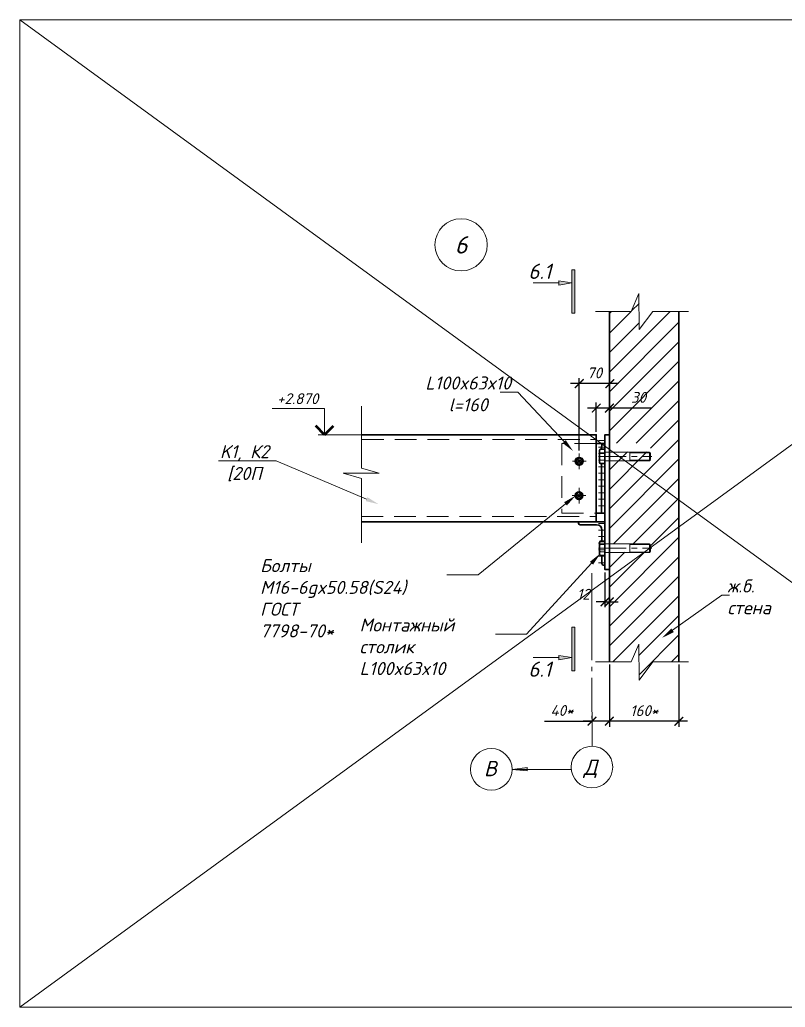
# Model space of a CAD drawing. Header units: millimetres. Extents: x -79646 to 95064, y -231229 to -58107.
# Drawn here: x -73536 to -71777, y -130918 to -128649 of the extents above; entities that cross this region are included whole.
import ezdxf
from ezdxf import colors
from ezdxf.entities.mleader import LeaderData, LeaderLine
from ezdxf.enums import TextEntityAlignment as Align
from ezdxf.math import Vec2, Vec3

# ---------------------------------------------------------------- set-up
doc = ezdxf.new("R2010")
doc.units = ezdxf.units.MM
doc.header["$PDMODE"] = 3
for name, pattern in [('CENTER', [50.8, 31.75, -6.35, 6.35, -6.35]), ('GOST2.303 5', [24, 20, -1.5, 1, -1.5]), ('HIDDEN', [0.375, 0.25, -0.125]), ('HIDDEN2', [0.1875, 0.125, -0.0625])]:
    doc.linetypes.add(name, pattern=pattern)
doc.layers.get('0').update_dxf_attribs({"lineweight": 5})
doc.layers.get('Defpoints').update_dxf_attribs({"lineweight": 0})
for name, color, linetype, lineweight in [('#Dimensions', 7, 'Continuous', 9), ('#Бетон разрез', 22, 'Continuous', 30), ('#Выноски', 7, 'Continuous', 15), ('#Оси', 7, 'Continuous', 9), ('#разм', 7, 'Continuous', 9), ('A-okno', 7, 'Continuous', 0), ('k_ Выноски', 40, 'Continuous', 13), ('k_ Металл', 1, 'Continuous', 30), ('k_ Металл_вид', 1, 'Continuous', 18), ('k_ Штриховка', 8, 'Continuous', 5), ('Металл для узлов', 7, 'Continuous', 30), ('сварка', 7, 'Continuous', 5), ('Тонкие линии', 7, 'Continuous', 13)]:
    doc.layers.add(name, color=color, linetype=linetype, lineweight=lineweight)
doc.styles.add('ESKDW', font='eskdw.shx', dxfattribs={"oblique": 15})
doc.styles.get("Standard").update_dxf_attribs({"font": 'arial.ttf'})
doc.styles.add('STEP PR', font='isocpeui.ttf')
doc.dimstyles.new('SPDS', dxfattribs={"dimscale": 50, "dimtxt": 2.5, "dimasz": 2, "dimexe": 1.25, "dimexo": 0.625, "dimtad": 1, "dimdec": 0, "dimrnd": 0.001, "dimtxsty": 'ESKDW', "dimblk": 'ARCHTICK', "dimcen": 2.5, "dimdle": 2, "dimclrd": 256, "dimclre": 256, "dimclrt": 7, "dimadec": 0, "dimazin": 2, "dimtfac": 0.75, "dimtdec": 0, "dimtmove": 1, "dimatfit": 3, "dimfxl": 1, "dimtolj": 1, "dimarcsym": 1})

# ---------------------------------------------------------------- blocks, each defined once
blk = doc.blocks.new('_ArchTick')
at = {"color": 0, "linetype": 'ByBlock', "const_width": 0.15}
blk.add_lwpolyline([(-0.5, -0.5), (0.5, 0.5)], dxfattribs=at)
blk = doc.blocks.new('*D572')
at = {"layer": '#Dimensions', "lineweight": -2, "transparency": 16777216}
for p, q in [((-72021.7, -130130.6), (-72021.7, -130273.4)), ((-72181.4, -130146.8), (-72181.4, -130273.4)), ((-72001.7, -130260.9), (-72201.4, -130260.9))]:
    blk.add_line(p, q, dxfattribs=at)
at = {"layer": 'Defpoints', "color": 0, "lineweight": 0, "transparency": 16777216}
for p in [(-72021.7, -130124.3), (-72181.4, -130140.6), (-72181.4, -130260.9)]:
    blk.add_point(p, dxfattribs=at)
at = {"layer": '#Dimensions', "lineweight": -2, "transparency": 16777216, "xscale": 20, "yscale": 20, "zscale": 20, "rotation": 180}
blk.add_blockref('_ArchTick', (-72181.4, -130260.9), dxfattribs=at)
at = {"layer": '#Dimensions', "lineweight": -2, "transparency": 16777216, "xscale": 20, "yscale": 20, "zscale": 20}
blk.add_blockref('_ArchTick', (-72021.7, -130260.9), dxfattribs=at)
at = {"layer": '#Dimensions', "transparency": 16777216, "insert": (-72101.5, -130236.4), "char_height": 25, "attachment_point": 5, "style": 'STEP PR'}
blk.add_mtext('\\A1;160*', dxfattribs=at)
blk = doc.blocks.new('*U247')
for points in [[(0, -0.5), (0, 0.5)], [(1, -0.5), (1, 0.5)], [(2, -0.5), (2, 0.5)], [(3, -0.5), (3, 0.5)], [(4, -0.5), (4, 0.5)], [(5, -0.5), (5, 0.5)], [(6, -0.5), (6, 0.5)], [(7, -0.5), (7, 0.5)], [(8, -0.5), (8, 0.5)], [(9, -0.5), (9, 0.5)], [(10, -0.5), (10, 0.5)]]:
    blk.add_lwpolyline(points)
blk = doc.blocks.new('*D573')
at = {"layer": '#Dimensions', "lineweight": -2, "transparency": 16777216}
for p, q in [((-72250.7, -129639.1), (-72250.7, -129472.6)), ((-72180.4, -129478.9), (-72180.4, -129472.6)), ((-72160.4, -129485.1), (-72270.7, -129485.1))]:
    blk.add_line(p, q, dxfattribs=at)
at = {"layer": 'Defpoints', "color": 0, "lineweight": 0, "transparency": 16777216}
for p in [(-72250.7, -129485.1), (-72180.4, -129485.1), (-72250.7, -129645.4)]:
    blk.add_point(p, dxfattribs=at)
at = {"layer": '#Dimensions', "lineweight": -2, "transparency": 16777216, "xscale": 20, "yscale": 20, "zscale": 20, "rotation": 180}
blk.add_blockref('_ArchTick', (-72250.7, -129485.1), dxfattribs=at)
at = {"layer": '#Dimensions', "lineweight": -2, "transparency": 16777216, "xscale": 20, "yscale": 20, "zscale": 20}
blk.add_blockref('_ArchTick', (-72180.4, -129485.1), dxfattribs=at)
at = {"layer": '#Dimensions', "transparency": 16777216, "insert": (-72215.6, -129460.5), "char_height": 25, "attachment_point": 5, "style": 'STEP PR'}
blk.add_mtext('\\A1;70', dxfattribs=at)
blk = doc.blocks.new('*D574')
at = {"layer": '#Dimensions', "lineweight": -2, "transparency": 16777216}
for p, q in [((-72161.4, -129541.3), (-72231.6, -129541.3)), ((-72211.6, -129596.2), (-72211.6, -129528.8)), ((-72181.4, -129596.2), (-72181.4, -129528.8)), ((-72085, -129541.3), (-72181.4, -129541.3))]:
    blk.add_line(p, q, dxfattribs=at)
at = {"layer": 'Defpoints', "color": 0, "lineweight": 0, "transparency": 16777216}
for p in [(-72211.6, -129541.3), (-72211.6, -129602.4), (-72181.4, -129602.4)]:
    blk.add_point(p, dxfattribs=at)
at = {"layer": '#Dimensions', "lineweight": -2, "transparency": 16777216, "xscale": 20, "yscale": 20, "zscale": 20, "rotation": 180}
blk.add_blockref('_ArchTick', (-72211.6, -129541.3), dxfattribs=at)
at = {"layer": '#Dimensions', "lineweight": -2, "transparency": 16777216, "xscale": 20, "yscale": 20, "zscale": 20}
blk.add_blockref('_ArchTick', (-72181.4, -129541.3), dxfattribs=at)
at = {"layer": '#Dimensions', "transparency": 16777216, "insert": (-72114.5, -129516.8), "char_height": 25, "attachment_point": 5, "style": 'STEP PR'}
blk.add_mtext('\\A1;30', dxfattribs=at)
blk = doc.blocks.new('A$C04BC7B76')
at = {"layer": 'Металл для узлов', "color": 7, "lineweight": 30, "ltscale": 10}
blk.add_lwpolyline([(-1, 5.4), (5.3, -2.2), (-1, -9.9), (-7.4, -2.2), (-1, 5.4)], dxfattribs=at)
at = {"layer": 'Тонкие линии', "ltscale": 20}
for p, q in [((4.5, -7.5), (-6.5, 3.1)), ((-6.4, -7.6), (4.5, 3.2))]:
    blk.add_line(p, q, dxfattribs=at)
at = {"layer": 'Тонкие линии', "lineweight": 5, "ltscale": 100}
for p, q in [((-1, -16.6), (-1, 12.3)), ((-13.6, -2.2), (11.6, -2.2))]:
    blk.add_line(p, q, dxfattribs=at)
at = {"layer": 'Тонкие линии', "ltscale": 20}
for centre, radius in [((-0.9, -2.2), 7.67), ((-1.1, -2.2), 6.36)]:
    blk.add_circle(centre, radius, dxfattribs=at)
blk = doc.blocks.new('*D575')
at = {"layer": '#Dimensions', "lineweight": -2, "transparency": 16777216}
for p, q in [((-72181.4, -130130.6), (-72181.4, -130273)), ((-72221.3, -130254.3), (-72221.3, -130248)), ((-72330.5, -130260.5), (-72221.3, -130260.5)), ((-72161.4, -130260.5), (-72241.3, -130260.5))]:
    blk.add_line(p, q, dxfattribs=at)
at = {"layer": 'Defpoints', "color": 0, "lineweight": 0, "transparency": 16777216}
for p in [(-72181.4, -130124.4), (-72221.3, -130260.5), (-72221.3, -130260.5)]:
    blk.add_point(p, dxfattribs=at)
at = {"layer": '#Dimensions', "lineweight": -2, "transparency": 16777216, "xscale": 20, "yscale": 20, "zscale": 20, "rotation": 180}
blk.add_blockref('_ArchTick', (-72221.3, -130260.5), dxfattribs=at)
at = {"layer": '#Dimensions', "lineweight": -2, "transparency": 16777216, "xscale": 20, "yscale": 20, "zscale": 20}
blk.add_blockref('_ArchTick', (-72181.4, -130260.5), dxfattribs=at)
at = {"layer": '#Dimensions', "transparency": 16777216, "insert": (-72290.4, -130236), "char_height": 25, "attachment_point": 5, "style": 'STEP PR'}
blk.add_mtext('\\A1;40*', dxfattribs=at)
blk = doc.blocks.new('*U248')
for points in [[(0, -0.5), (0, 0.5)], [(1, -0.5), (1, 0.5)], [(2, -0.5), (2, 0.5)], [(3, -0.5), (3, 0.5)], [(4, -0.5), (4, 0.5)], [(5, -0.5), (5, 0.5)], [(6, -0.5), (6, 0.5)]]:
    blk.add_lwpolyline(points)
blk = doc.blocks.new('A$C53553960')
at = {"layer": 'Металл для узлов', "ltscale": 20}
blk.add_lwpolyline([(-185.5, 44.3), (-196.2, 44.3), (-198, 41.2), (-198, 14), (-196.2, 11.2), (-185.5, 11.2), (-185.5, 44.3), (-185.5, 36.1)], dxfattribs=at)
at = {"layer": 'Тонкие линии', "color": 2, "linetype": 'CENTER', "ltscale": 2}
blk.add_line((-200.5, 27.8), (-78, 27.8), dxfattribs=at)
at = {"layer": 'Тонкие линии', "ltscale": 0.4}
for p, q in [((-198, 41.2), (-196.2, 44.3)), ((-198, 14.4), (-198, 41.2)), ((-196.2, 36.1), (-198, 39.2)), ((-196.2, 44.3), (-185.5, 44.3)), ((-185.5, 36.1), (-196.2, 36.1)), ((-185.5, 44.3), (-185.5, 11.2)), ((-196.2, 19.5), (-198, 16.3)), ((-196.2, 11.2), (-198, 14.4)), ((-185.5, 19.5), (-196.2, 19.5)), ((-185.5, 11.2), (-196.2, 11.2))]:
    blk.add_line(p, q, dxfattribs=at)
at = {"layer": 'Тонкие линии', "linetype": 'HIDDEN2', "lineweight": 5, "ltscale": 8}
for p, q in [((-128, 37.8), (-128, 17.8)), ((-128, 36.4), (-83, 36.4)), ((-83, 37.8), (-80.5, 35.3)), ((-83, 37.8), (-83, 17.8)), ((-80.5, 35.3), (-80.5, 20.3)), ((-128, 19.1), (-83, 19.1)), ((-80.5, 20.3), (-83, 17.8))]:
    blk.add_line(p, q, dxfattribs=at)
for points in [[(-184.1, 37.8), (-128, 37.8), (-83, 37.8)], [(-83, 17.8), (-128, 17.8), (-184.1, 17.8)]]:
    blk.add_lwpolyline(points, dxfattribs=at)
at = {"layer": 'Тонкие линии', "ltscale": 0.4}
for centre, radius, start, end in [((-178.3, 27.8), 19.7, 155.1221, 204.8779), ((-184.1, 39.2), 1.38, 180, 270), ((-184.1, 16.4), 1.38, 90, 180)]:
    blk.add_arc(centre, radius, start, end, dxfattribs=at)
blk = doc.blocks.new('*D576')
at = {"layer": '#Dimensions', "lineweight": -2, "transparency": 16777216}
for p, q in [((-72191.6, -129918.7), (-72191.6, -129998.9)), ((-72181.4, -129918.7), (-72181.4, -129998.9)), ((-72191.6, -129986.4), (-72211.6, -129986.4)), ((-72191.6, -129986.4), (-72181.4, -129986.4)), ((-72181.4, -129986.4), (-72161.4, -129986.4))]:
    blk.add_line(p, q, dxfattribs=at)
at = {"layer": 'Defpoints', "color": 0, "lineweight": 0, "transparency": 16777216}
for p in [(-72191.6, -129912.4), (-72181.4, -129912.4), (-72181.4, -129986.4)]:
    blk.add_point(p, dxfattribs=at)
at = {"layer": '#Dimensions', "lineweight": -2, "transparency": 16777216, "xscale": 20, "yscale": 20, "zscale": 20}
blk.add_blockref('_ArchTick', (-72191.6, -129986.4), dxfattribs=at)
at = {"layer": '#Dimensions', "lineweight": -2, "transparency": 16777216, "xscale": 20, "yscale": 20, "zscale": 20, "rotation": 180}
blk.add_blockref('_ArchTick', (-72181.4, -129986.4), dxfattribs=at)
at = {"layer": '#Dimensions', "transparency": 16777216, "insert": (-72241.2, -129968.9), "char_height": 25, "attachment_point": 5, "style": 'STEP PR'}
blk.add_mtext('\\A1;12', dxfattribs=at)
blk = doc.blocks.new('*U120')
at = {"layer": '#разм', "ltscale": 100, "elevation": 0}
for points in [[(4577173, -920400), (4575971, -920400)], [(4577173, -921000), (4577173, -920400)], [(4578032, -921000), (4577023, -921000)]]:
    blk.add_lwpolyline(points, dxfattribs=at)
at = {"layer": 'A-okno', "color": 0, "lineweight": 50, "ltscale": 100, "elevation": 0}
for points in [[(4577173, -921000), (4576973, -920800)], [(4577173, -921000), (4577373, -920800)]]:
    blk.add_lwpolyline(points, dxfattribs=at)
at = {"layer": '#разм', "style": 'STEP PR'}
for tag, p in [('ОТМЕТКА', (4576248, -920299)), ('ПРИМЕЧАНИЕ', (4577032, -920711))]:
    blk.add_attdef(tag, p, '', height=250, dxfattribs=at)
blk = doc.blocks.new('*U252')
at = {"linetype": 'ByBlock', "ltscale": 100}
h = blk.add_hatch(color=256, dxfattribs=at)
h.dxf.hatch_style = 1
h.paths.add_polyline_path([(-35, 0), (35, 0), (35, 1000), (-35, 1000)])
h = blk.add_hatch(color=256, dxfattribs=at)
h.dxf.hatch_style = 1
h.paths.add_polyline_path([(-335, 750), (-335, 700), (-335, 650), (-35, 700)])
for p, q in [((35, 1000), (-35, 1000)), ((-35, 1000), (-35, 0)), ((35, 0), (35, 1000)), ((-335, 750), (-335, 700)), ((-35, 700), (-335, 750)), ((-35, 700), (-335, 650)), ((-335, 650), (-335, 700)), ((-35, 0), (35, 0))]:
    blk.add_line(p, q, dxfattribs=at)
at = {"linetype": 'ByBlock', "ltscale": 100, "extrusion": (0, 1, 0), "elevation": 700}
blk.add_lwpolyline([(925, 0), (335, 0)], dxfattribs=at)
at = {"ltscale": 100, "style": 'STEP PR'}
blk.add_attdef('Nv', text='', height=350, dxfattribs=at).set_placement((-503, 790), align=Align.RIGHT)
blk = doc.blocks.new('*U115')
at = {"color": 0, "linetype": 'ByBlock', "lineweight": -2}
blk.add_circle((0, 0), 6, dxfattribs=at)
blk.add_attdef('Узел', text='', height=4, dxfattribs=at).set_placement((0, 0), align=Align.MIDDLE_CENTER)
blk = doc.blocks.new('*U253')
at = {"linetype": 'ByBlock', "ltscale": 100}
h = blk.add_hatch(color=256, dxfattribs=at)
h.dxf.hatch_style = 1
h.paths.add_polyline_path([(-35, -1000), (35, -1000), (35, 0), (-35, 0)])
h = blk.add_hatch(color=256, dxfattribs=at)
h.dxf.hatch_style = 1
h.paths.add_polyline_path([(-335, -750), (-335, -700), (-335, -650), (-35, -700)])
for p, q in [((-35, -1000), (-35, 0)), ((-35, 0), (35, 0)), ((35, 0), (35, -1000)), ((-35, -700), (-335, -650)), ((-335, -650), (-335, -700)), ((-335, -750), (-335, -700)), ((-35, -700), (-335, -750)), ((35, -1000), (-35, -1000))]:
    blk.add_line(p, q, dxfattribs=at)
at = {"linetype": 'ByBlock', "ltscale": 100, "extrusion": (0, -1, 0), "elevation": 700}
blk.add_lwpolyline([(-925, 0), (-335, 0)], dxfattribs=at)
at = {"ltscale": 100, "style": 'STEP PR'}
blk.add_attdef('Nv', text='', height=350, dxfattribs=at).set_placement((-503, -1140), align=Align.RIGHT)

msp = doc.modelspace()

# ---------------------------------------------------------------- hatches: boundary and pattern name
at = {"layer": 'k_ Выноски', "lineweight": 0, "ltscale": 10}
h = msp.add_hatch(color=7, dxfattribs=at)
h.dxf.hatch_style = 1
h.paths.add_polyline_path([(-72369.86095, -130367.11083), (-72404.77832, -130371.35904), (-72369.86095, -130371.34527)])
h.paths.add_polyline_path([(-72369.86095, -130371.34527), (-72404.77832, -130371.35904), (-72369.86095, -130374.98829)])
at = {"layer": 'k_ Штриховка'}
h = msp.add_hatch(dxfattribs=at)
h.set_pattern_fill('ANSI31', color=256, scale=10)
h.set_pattern_definition([(45, (-393322.537, 155612.255), (-22.4506403, 22.4506403), [])])
h.paths.add_polyline_path([(-72141.23331, -129547.55252), (-72090.77876, -129547.55252), (-72090.77876, -129487.55252), (-72141.23331, -129487.55252)], flags=24)
h.paths.add_polyline_path([(-72181.3713, -130124.38854), (-72131.10815, -130124.38854), (-72113.49689, -130083.49678), (-72113.06587, -130165.9998), (-72081.27774, -130124.32579), (-72021.65792, -130124.32579), (-72021.65792, -129319.11677), (-72081.27774, -129319.11677), (-72113.06587, -129360.79079), (-72113.49689, -129278.28777), (-72131.10815, -129319.17953), (-72181.3713, -129319.17953), (-72181.3713, -129621.97961), (-72089.14463, -129621.97961), (-72086.64463, -129624.47961), (-72086.64463, -129639.47961), (-72089.14463, -129641.97961), (-72181.3713, -129641.97961), (-72181.3713, -129852.44083), (-72089.14463, -129852.44083), (-72086.64463, -129854.94083), (-72086.64463, -129869.94083), (-72089.14463, -129872.44083), (-72181.3713, -129872.44083)])

# ---------------------------------------------------------------- linework, layer by layer
at = {"layer": '#Бетон разрез'}
for points in [[(-72181.3713, -130124.38854), (-72181.3713, -129319.17953)], [(-72021.65792, -129319.11677), (-72021.65792, -129881.43929), (-72021.65792, -130124.32579)]]:
    msp.add_lwpolyline(points, dxfattribs=at)
at = {"layer": '#Оси', "linetype": 'GOST2.303 5', "ltscale": 10, "extrusion": (1, 0.000541076, 0), "elevation": -72291.84556}
msp.add_lwpolyline([(-129881.51937, 0), (-130279.0913, 0)], dxfattribs=at)
at = {"color": 4}
msp.add_lwpolyline([(-73536.00652, -128649.31945), (-70422.71774, -128649.31945), (-70422.71774, -130917.689), (-73536.00652, -130917.689)], close=True, dxfattribs=at)
for points in [[(-73536.00652, -128649.31945), (-70422.71774, -130917.689)], [(-73536.00652, -130917.689), (-70422.71774, -128649.31945)]]:
    msp.add_lwpolyline(points, dxfattribs=at)
at = {"layer": 'k_ Выноски', "color": 7, "lineweight": 0, "ltscale": 200}
msp.add_lwpolyline([(-72269.05239, -130371.27793), (-72404.93164, -130371.33153), (-72370.01427, -130367.08332), (-72370.01427, -130371.31776), (-72370.01427, -130374.96078), (-72404.93164, -130371.33153)], dxfattribs=at)
at = {"layer": 'k_ Выноски', "color": 7, "lineweight": 0, "ltscale": 10}
for centre in [(-72452.74413, -130371.30086), (-72221.53212, -130365.99972)]:
    msp.add_circle(centre, 47.8125, dxfattribs=at)
at = {"layer": 'k_ Металл', "linetype": 'Continuous', "lineweight": 30, "ltscale": 10}
for p, q in [((-72191.64463, -129802.43929), (-72254.64463, -129802.43929)), ((-72252.64463, -129802.43929), (-72252.64463, -129805.43929)), ((-72248.64463, -129809.43929), (-72210.64463, -129809.43929)), ((-72191.64463, -129902.43929), (-72191.64463, -129802.43929)), ((-72198.64463, -129821.43929), (-72198.64463, -129846.72388)), ((-72198.64463, -129879.84888), (-72198.64463, -129898.43929)), ((-72194.64463, -129902.43929), (-72191.64463, -129902.43929))]:
    msp.add_line(p, q, dxfattribs=at)
at = {"layer": 'k_ Металл', "lineweight": 30}
for points in [[(-72751.14783, -129602.43929), (-72211.61423, -129602.43929), (-72211.61423, -129802.43929)], [(-72211.64315, -129782.43929), (-72191.64463, -129782.43929), (-72191.65414, -129622.43929), (-72211.61423, -129622.43929)], [(-72191.65414, -129622.43929), (-72211.62374, -129622.43929)], [(-72199.14463, -129622.43929), (-72199.15538, -129635.87679)], [(-72199.25889, -129669.00179), (-72199.64463, -129782.43929)], [(-72211.64307, -129782.09988), (-72211.64763, -129802.43929), (-72751.08508, -129802.43929)]]:
    msp.add_lwpolyline(points, dxfattribs=at)
at = {"layer": 'k_ Металл', "linetype": 'Continuous', "lineweight": 30, "ltscale": 200}
msp.add_lwpolyline([(-72181.3713, -129602.43929), (-72191.64463, -129602.4393), (-72191.64463, -129912.44567), (-72181.3713, -129912.44567), (-72181.3713, -129602.4393)], dxfattribs=at)
at = {"layer": 'k_ Металл', "linetype": 'Continuous', "lineweight": 30, "ltscale": 10}
for centre, radius, start, end in [((-72248.64463, -129805.43929), 4, 180, 270), ((-72210.64463, -129821.43929), 12, 0, 90), ((-72194.64463, -129898.43929), 4, 180, 270)]:
    msp.add_arc(centre, radius, start, end, dxfattribs=at)
at = {"layer": 'k_ Металл_вид', "linetype": 'HIDDEN', "ltscale": 200}
for p, q in [((-72749.63369, -129613.4393), (-72211.62266, -129613.5124)), ((-72751.08508, -129790.13736), (-72211.64339, -129790.13736))]:
    msp.add_line(p, q, dxfattribs=at)
msp.add_lwpolyline([(-72211.61423, -129622.43929), (-72290.64463, -129622.43929), (-72290.64463, -129782.43929), (-72211.61423, -129782.43929)], dxfattribs=at)
at = {"layer": 'Тонкие линии', "ltscale": 500}
for points in [[(-72213.39225, -129319.17953), (-72131.10815, -129319.17953), (-72113.49689, -129278.28777), (-72113.06587, -129360.79079), (-72081.27774, -129319.11677), (-71999.65921, -129319.11677)], [(-72751.14783, -129536.98485), (-72751.14783, -129679.19756), (-72710.25607, -129690.914), (-72792.75909, -129690.914), (-72751.08508, -129703.29546), (-72751.08508, -129851.13679)], [(-72213.39225, -130124.38854), (-72131.10815, -130124.38854), (-72113.49689, -130083.49678), (-72113.06587, -130165.9998), (-72081.27774, -130124.32579), (-71999.65921, -130124.32579)]]:
    msp.add_lwpolyline(points, dxfattribs=at)

# ---------------------------------------------------------------- block references
at = {"layer": '#Dimensions'}
ref = msp.add_blockref('*U115', (-72522.11435, -129166.36608), dxfattribs=dict(at, xscale=10, yscale=10, zscale=10))
ref.add_attrib('Узел', '6', dxfattribs={"layer": '0', "color": 0, "linetype": 'ByBlock', "lineweight": -2, "height": 40, "style": 'STEP PR'}).set_placement((-72522.11435, -129166.36608), align=Align.MIDDLE_CENTER)
at = {"layer": '#Dimensions', "ltscale": 20}
ref = msp.add_blockref('*U120', (-530552.87446, -37502.42618, 0), dxfattribs=dict(at, xscale=0.1, yscale=0.1, zscale=0.1))
ref.add_attrib('ОТМЕТКА', '+2.870', (-72944.95646, -129532.34897, 0), dxfattribs={"layer": '#разм', "height": 25, "style": 'STEP PR'})
at = {"xscale": 0.1, "yscale": 0.1, "zscale": 0.1}
for name, p in [('*U252', (-72264.30369, -129323.68515)), ('*U253', (-72264.30369, -130044.5737))]:
    msp.add_blockref(name, p, dxfattribs=at).add_auto_attribs({'Nv': '6.1'})
at = {"layer": 'k_ Металл'}
for p in [(-72006.15074, -129680.21862), (-72006.15074, -129891.06571)]:
    msp.add_blockref('A$C53553960', p, dxfattribs=at)
at = {"layer": 'сварка', "xscale": -15, "yscale": 15, "zscale": 15, "rotation": 90}
for name, p in [('*U247', (-72199.14463, -129615.94685)), ('*U248', (-72199.14463, -129806.69265))]:
    msp.add_blockref(name, p, dxfattribs=at)
at = {"layer": 'Тонкие линии', "ltscale": 4, "xscale": -1.25, "yscale": 1.25, "zscale": 1.25}
for p in [(-72251.95581, -129660.69174), (-72252.25922, -129739.69143)]:
    msp.add_blockref('A$C04BC7B76', p, dxfattribs=at)

# ---------------------------------------------------------------- texts
at = {"layer": 'k_ Выноски', "color": 7, "lineweight": 0, "ltscale": 10, "char_height": 35, "width": 64.2235524, "style": 'STEP PR'}
for s, insert, attachment_point in [('В', (-72440.27524, -130351.91969), 3), ('Д', (-72240.66983, -130348.84775), 1)]:
    msp.add_mtext(s, dxfattribs=dict(at, insert=insert, attachment_point=attachment_point))

# ---------------------------------------------------------------- dimensions: what is measured, and where the dimension line sits
at = {"layer": '#Dimensions'}
dim = msp.add_linear_dim(base=(-72250.73795, -129485.13675), p1=(-72180.3713, -129485.13675), p2=(-72250.73795, -129645.35953), angle=180, dimstyle='SPDS', override={"dimscale": 10, "dimgap": 1.2, "dimrnd": 5, "dimtxsty": 'STEP PR', "dimblk1": 'ArchTick', "dimblk2": 'ArchTick', "dimsah": 1, "dimclrt": 256}, dxfattribs=at)
dim.commit()
dim.dimension.update_dxf_attribs({"geometry": '*D573', "text_midpoint": (-72215.55463, -129460.47576)})
dim = msp.add_linear_dim(base=(-72211.61423, -129541.30252), p1=(-72181.3713, -129602.43929), p2=(-72211.61423, -129602.43929), angle=180, dimstyle='SPDS', override={"dimscale": 10, "dimgap": 1.2, "dimrnd": 5, "dimtxsty": 'STEP PR', "dimblk1": 'ArchTick', "dimblk2": 'ArchTick', "dimsah": 1, "dimclrt": 256}, dxfattribs=at)
dim.commit()
dim.dimension.update_dxf_attribs({"geometry": '*D574', "text_midpoint": (-72114.51929, -129537.51959), "dimtype": 160})
for base, p1, p2, text, picture, middle in [((-72181.3713, -129986.35064), (-72191.64463, -129912.44567), (-72181.3713, -129912.44567), '12', '*D576', (-72241.22675, -129993.36538)), ((-72221.2865, -130260.51867), (-72181.3713, -130124.38854), (-72221.2865, -130260.51867), '<>*', '*D575', (-72290.43587, -130251.0008))]:
    dim = msp.add_linear_dim(base=base, p1=p1, p2=p2, text=text, dimstyle='SPDS', override={"dimscale": 10, "dimgap": 1.2, "dimrnd": 5, "dimtxsty": 'STEP PR', "dimblk1": 'ArchTick', "dimblk2": 'ArchTick', "dimsah": 1, "dimclrt": 256}, dxfattribs=at)
    dim.commit()
    dim.dimension.update_dxf_attribs({"geometry": picture, "text_midpoint": middle, "dimtype": 160})
dim = msp.add_linear_dim(base=(-72181.3713, -130260.87031), p1=(-72021.65792, -130124.32579), p2=(-72181.3713, -130140.58466), angle=180, text='<>*', dimstyle='SPDS', override={"dimscale": 10, "dimgap": 1.2, "dimrnd": 5, "dimtxsty": 'STEP PR', "dimblk1": 'ArchTick', "dimblk2": 'ArchTick', "dimsah": 1, "dimclrt": 256}, dxfattribs=at)
dim.commit()
dim.dimension.update_dxf_attribs({"geometry": '*D572', "text_midpoint": (-72101.51461, -130236.37031)})

# ---------------------------------------------------------------- leaders
at = {"layer": '#Выноски'}
ml = msp.add_multileader_mtext('Standard', dxfattribs=at)
ml.set_content('L100x63x10\\Pl=160', color=256, style='STEP PR')
ml.set_leader_properties(color=256, linetype='ByLayer', lineweight=-1)
ml.build(insert=Vec2(0, 0))
ml.multileader.update_dxf_attribs({"text_left_attachment_type": 6, "text_right_attachment_type": 6, "dogleg_length": 0, "arrow_head_size": 30, "scale": 0.1})
ctx = ml.context
ctx.base_point, ctx.scale, ctx.char_height, ctx.arrow_head_size, ctx.landing_gap_size, ctx.plane_origin = Vec3(-72620.17285, -129504.7549), 0.1, 30, 30, 12.5, Vec3(-44115.22451, -154212.92258)
ctx.left_attachment, ctx.right_attachment, ctx.text_align_type = 6, 6, 1
notes = []
notes.append((ctx, [(1, (1, 1, 0), (-72391.40012, -129504.7549), (-1, 0), 0, [(0, [(-72264.78619, -129640.1668)], 0, [])])]))
ctx.mtext.insert, ctx.mtext.rotation, ctx.mtext.width, ctx.mtext.alignment, ctx.mtext.flow_direction = Vec3(-72505.78648, -129468.7549), 6.2831853072, 284.9246097, 2, 5
ml = msp.add_multileader_mtext('Standard', dxfattribs=at)
ml.set_content('\\A1;K1, К2\\P[20П', color=256, style='STEP PR')
ml.set_leader_properties(color=256, linetype='ByLayer', lineweight=-1)
ml.build(insert=Vec2(0, 0))
ml.multileader.update_dxf_attribs({"text_left_attachment_type": 6, "text_right_attachment_type": 6, "dogleg_length": 0, "arrow_head_size": 30, "scale": 0.1})
ctx = ml.context
ctx.base_point, ctx.scale, ctx.char_height, ctx.arrow_head_size, ctx.landing_gap_size, ctx.plane_origin = Vec3(-73092.39159, -129662.50088), 0.1, 30, 30, 12.5, Vec3(-44642.52626, -154324.27487)
ctx.left_attachment, ctx.right_attachment, ctx.text_align_type = 6, 6, 1
notes.append((ctx, [(1, (1, 1, 0), (-72946.89159, -129662.50088), (-1, 0), 0, [(0, [(-72711.64893, -129762.19998)], 0, [])])]))
ctx.mtext.insert, ctx.mtext.rotation, ctx.mtext.alignment, ctx.mtext.flow_direction = Vec3(-73019.64159, -129626.50088), 6.2831853072, 2, 5
ml = msp.add_multileader_mtext('Standard', dxfattribs=at)
ml.set_content('Болты М16-6gx50.58(S24)\\PГОСТ 7798-70*', color=256, style='STEP PR')
ml.set_leader_properties(color=256, linetype='ByLayer', lineweight=-1)
ml.build(insert=Vec2(0, 0))
ml.multileader.update_dxf_attribs({"text_left_attachment_type": 6, "text_right_attachment_type": 6, "dogleg_length": 0, "arrow_head_size": 30, "scale": 0.1})
ctx = ml.context
ctx.base_point, ctx.scale, ctx.char_height, ctx.arrow_head_size, ctx.landing_gap_size, ctx.plane_origin = Vec3(-72996.28957, -129924.21795), 0.1, 30, 30, 12.5, Vec3(-44539.19441, -153615.14791)
ctx.left_attachment, ctx.right_attachment = 6, 6
notes.append((ctx, [(1, (1, 1, 0), (-72483.17593, -129924.21795), (-1, 0), 0, [(1, [(-72258.88367, -129742.43929)], 0, [])])]))
ctx.mtext.insert, ctx.mtext.rotation, ctx.mtext.width, ctx.mtext.defined_height, ctx.mtext.flow_direction = Vec3(-72983.78957, -129888.21795), 6.2831853072, 583.7803223, 174.68662, 5
ml = msp.add_multileader_mtext('Standard', dxfattribs=at)
ml.set_content('Монтажный столик\\PL100x63x10', color=256, style='STEP PR')
ml.set_leader_properties(color=256, linetype='ByLayer', lineweight=-1)
ml.build(insert=Vec2(0, 0))
ml.multileader.update_dxf_attribs({"text_left_attachment_type": 6, "text_right_attachment_type": 6, "dogleg_length": 0, "arrow_head_size": 30, "scale": 0.1})
ctx = ml.context
ctx.base_point, ctx.scale, ctx.char_height, ctx.arrow_head_size, ctx.landing_gap_size, ctx.plane_origin = Vec3(-72767.8221, -130060.63139), 0.1, 30, 30, 12.5, Vec3(-44539.19441, -153813.95007)
ctx.left_attachment, ctx.right_attachment = 6, 6
notes.append((ctx, [(1, (1, 1, 0), (-72371.52665, -130060.63139), (-1, 0), 0, [(1, [(-72202.31798, -129875.57871)], 0, [])])]))
ctx.mtext.insert, ctx.mtext.rotation, ctx.mtext.width, ctx.mtext.defined_height, ctx.mtext.flow_direction = Vec3(-72755.3221, -130024.63139), 6.2831853072, 583.7803223, 174.68662, 5
ml = msp.add_multileader_mtext('Standard', dxfattribs=at)
ml.set_content('ж.б. стена', color=256, style='STEP PR')
ml.set_leader_properties(color=256, linetype='ByLayer', lineweight=-1)
ml.build(insert=Vec2(0, 0))
ml.multileader.update_dxf_attribs({"text_left_attachment_type": 6, "text_right_attachment_type": 6, "dogleg_length": 0, "arrow_head_size": 30, "scale": 0.1})
ctx = ml.context
ctx.base_point, ctx.scale, ctx.char_height, ctx.arrow_head_size, ctx.landing_gap_size, ctx.plane_origin = Vec3(-71922.74516, -129970.90456), 0.1, 30, 30, 12.5, Vec3(-43465.65001, -153615.14791)
ctx.left_attachment, ctx.right_attachment = 6, 6
notes.append((ctx, [(0, (1, 1, 0), (-71922.74516, -129970.90456), (1, 0), 0, [(1, [(-72060.55022, -130069.25898)], 0, [])])]))
ctx.mtext.insert, ctx.mtext.rotation, ctx.mtext.width, ctx.mtext.flow_direction = Vec3(-71910.24516, -129934.90456), 6.2831853072, 48.6431965, 5
for ctx, leaders in notes:
    for number, flags, end, landing, length, lines in leaders:
        leader = LeaderData()
        leader.index, (leader.has_last_leader_line, leader.has_dogleg_vector, leader.attachment_direction) = number, flags
        leader.last_leader_point, leader.dogleg_vector, leader.dogleg_length = Vec3(end), Vec3(landing), length
        for number, points, colour, breaks in lines:
            line = LeaderLine()
            line.index, line.vertices, line.color, line.breaks = number, Vec3.list(points), colors.encode_raw_color(colour), breaks
            leader.lines.append(line)
        ctx.leaders.append(leader)

doc.saveas('drawing.dxf')
